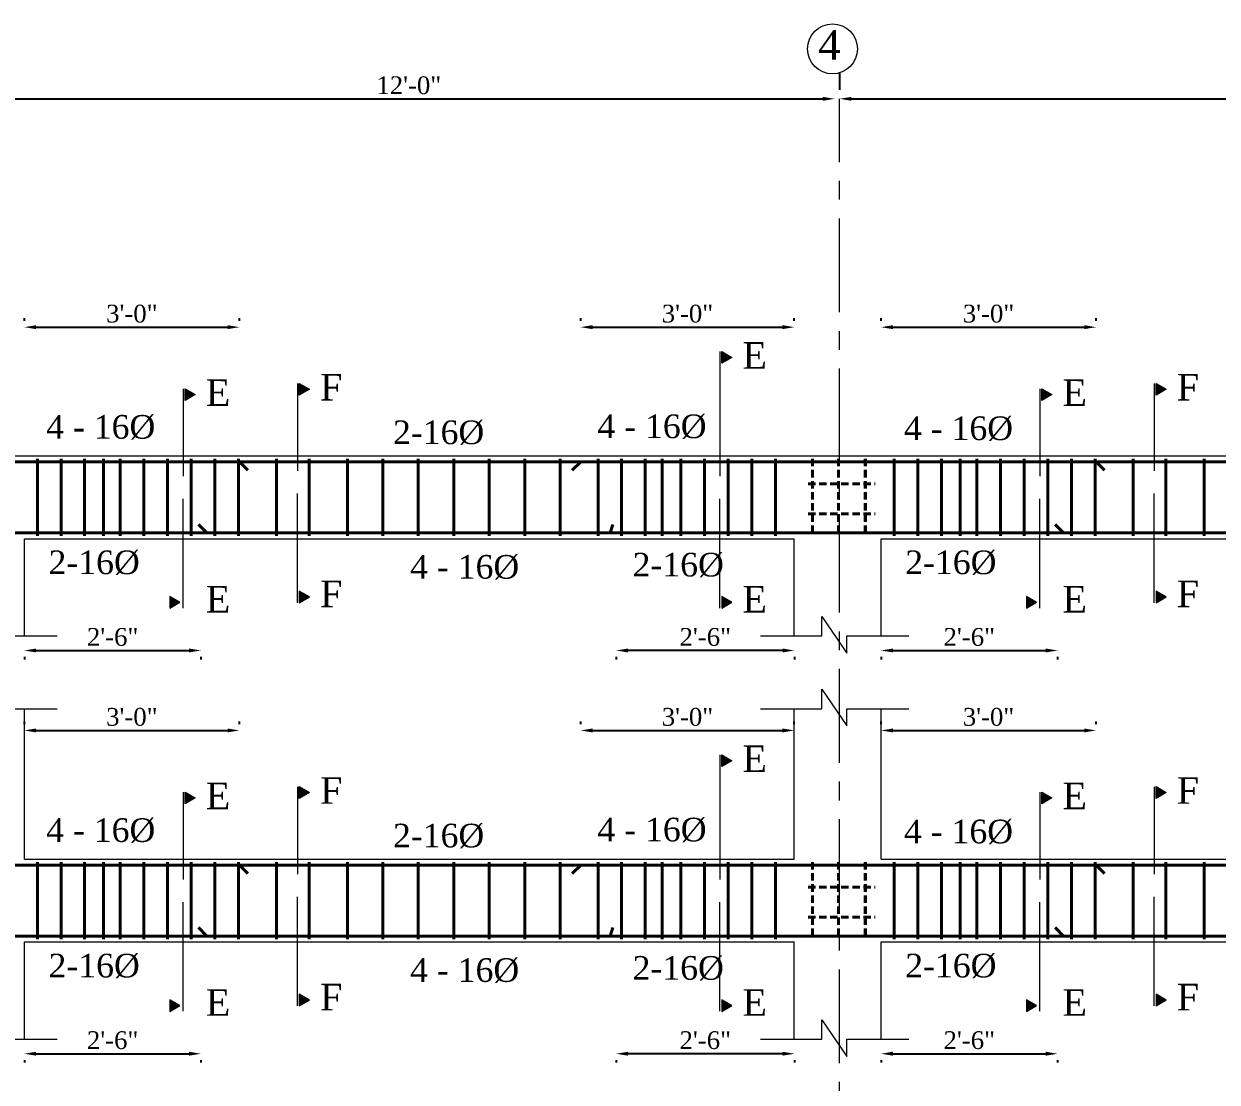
# Model space of a CAD drawing. Extents: x -2338379 to 930990, y -818978 to 106940.
# Drawn here: x 386105.6 to 386509.3, y -208013.6 to -207655.6 of the extents above; entities that cross this region are included whole.
import ezdxf

# ---------------------------------------------------------------- set-up
doc = ezdxf.new("R2010")
doc.units = 0
doc.header["$MEASUREMENT"] = 0
doc.header["$PDMODE"] = 34
doc.linetypes.add('CENTER', pattern=[50.8, 31.75, -6.35, 6.35, -6.35])
doc.linetypes.add('DASHED', pattern=[0.75, 0.5, -0.25])
doc.layers.get('DEFPOINTS').update_dxf_attribs({"linetype": 'CONTINUOUS'})
for name, color, linetype, lineweight in [('Center', 11, 'CENTER', 15), ('Dimension', 35, 'CONTINUOUS', 9), ('HATCH', 3, 'CONTINUOUS', 15), ('rcc elevation', 253, 'CONTINUOUS', 18), ('rebar', 3, 'CONTINUOUS', 40), ('TEXT', 7, 'CONTINUOUS', 30), ('WALL', 1, 'CONTINUOUS', 40)]:
    doc.layers.add(name, color=color, linetype=linetype, lineweight=lineweight)
doc.styles.get("Standard").update_dxf_attribs({"font": 'times.ttf', "height": 6})
doc.dimstyles.new('Standard$0', dxfattribs={"dimtxt": 6, "dimasz": 4, "dimexe": 3, "dimexo": 6, "dimgap": 3, "dimtad": 1, "dimdec": 1, "dimzin": 0, "dimdsep": 46, "dimlunit": 4, "dimtxsty": 'Standard', "dimcen": 0.09, "dimclrd": 6, "dimclre": 6, "dimclrt": 7, "dimadec": 0, "dimazin": 0, "dimtfac": 1, "dimtdec": 1, "dimtix": 1, "dimtofl": 0, "dimtmove": 1, "dimatfit": 3, "dimfxl": 1, "dimtolj": 1, "dimtzin": 0, "dimlwd": 18, "dimlwe": 18, "dimarcsym": 0})

# ---------------------------------------------------------------- blocks, each defined once
blk = doc.blocks.new('*D915')
at = {"layer": 'DEFPOINTS', "color": 0, "lineweight": 30, "transparency": 16777216}
for p in [(386379.88, -207674.99), (386091.74, -207680.99), (386379.88, -207680.99)]:
    blk.add_point(p, dxfattribs=at)
at = {"layer": 'TEXT', "color": 6, "lineweight": -2, "transparency": 16777216}
for p, q in [((386091.74, -207671.99), (386091.74, -207677.99)), ((386095.74, -207680.99), (386375.88, -207680.99)), ((386379.88, -207683.99), (386379.88, -207683.99))]:
    blk.add_line(p, q, dxfattribs=at)
at = {"layer": 'TEXT', "color": 6, "lineweight": 30, "transparency": 16777216}
for points in [[(386095.74, -207680.32), (386095.74, -207681.65), (386091.74, -207680.99)], [(386375.88, -207680.32), (386375.88, -207681.65), (386379.88, -207680.99)]]:
    blk.add_solid(points, dxfattribs=at)
at = {"layer": 'TEXT', "color": 7, "transparency": 16777216, "insert": (386235.81, -207676.44), "char_height": 6, "attachment_point": 5}
blk.add_mtext('\\A1;12\'-0"', dxfattribs=at)
blk = doc.blocks.new('*D916')
at = {"layer": 'DEFPOINTS', "color": 0, "lineweight": 30, "transparency": 16777216}
for p in [(386669.71, -207674.99), (386381.57, -207680.99), (386669.71, -207680.99)]:
    blk.add_point(p, dxfattribs=at)
at = {"layer": 'TEXT', "color": 6, "lineweight": -2, "transparency": 16777216}
for p, q in [((386381.57, -207671.99), (386381.57, -207677.99)), ((386385.57, -207680.99), (386665.71, -207680.99)), ((386669.71, -207683.99), (386669.71, -207683.99))]:
    blk.add_line(p, q, dxfattribs=at)
at = {"layer": 'TEXT', "color": 6, "lineweight": 30, "transparency": 16777216}
for points in [[(386385.57, -207680.32), (386385.57, -207681.65), (386381.57, -207680.99)], [(386665.71, -207680.32), (386665.71, -207681.65), (386669.71, -207680.99)]]:
    blk.add_solid(points, dxfattribs=at)
at = {"layer": 'TEXT', "color": 7, "transparency": 16777216, "insert": (386525.64, -207676.44), "char_height": 6, "attachment_point": 5}
blk.add_mtext('\\A1;12\'-0"', dxfattribs=at)
blk = doc.blocks.new('*D781')
at = {"layer": 'DEFPOINTS', "color": 0, "lineweight": 30, "transparency": 16777216}
for p in [(386178.49, -207894.63), (386105.74, -207901.47), (386178.49, -207901.47)]:
    blk.add_point(p, dxfattribs=at)
at = {"layer": 'TEXT', "color": 6, "lineweight": -2, "transparency": 16777216}
for p, q in [((386105.74, -207892.47), (386105.74, -207891.63)), ((386178.49, -207892.47), (386178.49, -207891.63)), ((386109.74, -207894.63), (386174.49, -207894.63))]:
    blk.add_line(p, q, dxfattribs=at)
at = {"layer": 'TEXT', "color": 6, "lineweight": 30, "transparency": 16777216}
for points in [[(386109.74, -207893.96), (386109.74, -207895.29), (386105.74, -207894.63)], [(386174.49, -207893.96), (386174.49, -207895.29), (386178.49, -207894.63)]]:
    blk.add_solid(points, dxfattribs=at)
at = {"layer": 'TEXT', "color": 7, "transparency": 16777216, "insert": (386142.12, -207890.07), "char_height": 6, "attachment_point": 5}
blk.add_mtext('\\A1;3\'-0"', dxfattribs=at)
blk = doc.blocks.new('*D782')
at = {"layer": 'DEFPOINTS', "color": 0, "lineweight": 30, "transparency": 16777216}
for p in [(386105.74, -207997.14), (386165.49, -207997.14), (386165.49, -208003.98)]:
    blk.add_point(p, dxfattribs=at)
at = {"layer": 'TEXT', "color": 6, "lineweight": -2, "transparency": 16777216}
for p, q in [((386105.74, -208006.14), (386105.74, -208006.98)), ((386109.74, -208003.98), (386161.49, -208003.98)), ((386165.49, -208006.14), (386165.49, -208006.98))]:
    blk.add_line(p, q, dxfattribs=at)
at = {"layer": 'TEXT', "color": 6, "lineweight": 30, "transparency": 16777216}
for points in [[(386109.74, -208003.31), (386109.74, -208004.64), (386105.74, -208003.98)], [(386161.49, -208003.31), (386161.49, -208004.64), (386165.49, -208003.98)]]:
    blk.add_solid(points, dxfattribs=at)
at = {"layer": 'TEXT', "color": 7, "transparency": 16777216, "insert": (386135.62, -207999.42), "char_height": 6, "attachment_point": 5}
blk.add_mtext('\\A1;2\'-6"', dxfattribs=at)
blk = doc.blocks.new('*D783')
at = {"layer": 'DEFPOINTS', "color": 0, "lineweight": 30, "transparency": 16777216}
for p in [(386366.23, -207894.63), (386293.96, -207901.47), (386366.23, -207901.47)]:
    blk.add_point(p, dxfattribs=at)
at = {"layer": 'TEXT', "color": 6, "lineweight": -2, "transparency": 16777216}
for p, q in [((386293.96, -207892.47), (386293.96, -207891.63)), ((386366.23, -207892.47), (386366.23, -207891.63)), ((386297.96, -207894.63), (386362.23, -207894.63))]:
    blk.add_line(p, q, dxfattribs=at)
at = {"layer": 'TEXT', "color": 6, "lineweight": 30, "transparency": 16777216}
for points in [[(386297.96, -207893.96), (386297.96, -207895.29), (386293.96, -207894.63)], [(386362.23, -207893.96), (386362.23, -207895.29), (386366.23, -207894.63)]]:
    blk.add_solid(points, dxfattribs=at)
at = {"layer": 'TEXT', "color": 7, "transparency": 16777216, "insert": (386330.09, -207890.07), "char_height": 6, "attachment_point": 5}
blk.add_mtext('\\A1;3\'-0"', dxfattribs=at)
blk = doc.blocks.new('*D784')
at = {"layer": 'DEFPOINTS', "color": 0, "lineweight": 30, "transparency": 16777216}
for p in [(386305.99, -207997.14), (386366.25, -207997.14), (386305.99, -208003.98)]:
    blk.add_point(p, dxfattribs=at)
at = {"layer": 'TEXT', "color": 6, "lineweight": -2, "transparency": 16777216}
for p, q in [((386305.99, -208006.14), (386305.99, -208006.98)), ((386362.25, -208003.98), (386309.99, -208003.98)), ((386366.25, -208006.14), (386366.25, -208006.98))]:
    blk.add_line(p, q, dxfattribs=at)
at = {"layer": 'TEXT', "color": 6, "lineweight": 30, "transparency": 16777216}
for points in [[(386309.99, -208003.31), (386309.99, -208004.64), (386305.99, -208003.98)], [(386362.25, -208003.31), (386362.25, -208004.64), (386366.25, -208003.98)]]:
    blk.add_solid(points, dxfattribs=at)
at = {"layer": 'TEXT', "color": 7, "transparency": 16777216, "insert": (386336.12, -207999.42), "char_height": 6, "attachment_point": 5}
blk.add_mtext('\\A1;2\'-6"', dxfattribs=at)
blk = doc.blocks.new('*D785')
at = {"layer": 'DEFPOINTS', "color": 0, "lineweight": 30, "transparency": 16777216}
for p in [(386468.32, -207894.63), (386395.57, -207901.47), (386468.32, -207901.47)]:
    blk.add_point(p, dxfattribs=at)
at = {"layer": 'TEXT', "color": 6, "lineweight": -2, "transparency": 16777216}
for p, q in [((386395.57, -207892.47), (386395.57, -207891.63)), ((386468.32, -207892.47), (386468.32, -207891.63)), ((386399.57, -207894.63), (386464.32, -207894.63))]:
    blk.add_line(p, q, dxfattribs=at)
at = {"layer": 'TEXT', "color": 6, "lineweight": 30, "transparency": 16777216}
for points in [[(386399.57, -207893.96), (386399.57, -207895.29), (386395.57, -207894.63)], [(386464.32, -207893.96), (386464.32, -207895.29), (386468.32, -207894.63)]]:
    blk.add_solid(points, dxfattribs=at)
at = {"layer": 'TEXT', "color": 7, "transparency": 16777216, "insert": (386431.94, -207890.07), "char_height": 6, "attachment_point": 5}
blk.add_mtext('\\A1;3\'-0"', dxfattribs=at)
blk = doc.blocks.new('*D786')
at = {"layer": 'DEFPOINTS', "color": 0, "lineweight": 30, "transparency": 16777216}
for p in [(386395.57, -207997.14), (386455.32, -207997.14), (386455.32, -208003.98)]:
    blk.add_point(p, dxfattribs=at)
at = {"layer": 'TEXT', "color": 6, "lineweight": -2, "transparency": 16777216}
for p, q in [((386395.57, -208006.14), (386395.57, -208006.98)), ((386399.57, -208003.98), (386451.32, -208003.98)), ((386455.32, -208006.14), (386455.32, -208006.98))]:
    blk.add_line(p, q, dxfattribs=at)
at = {"layer": 'TEXT', "color": 6, "lineweight": 30, "transparency": 16777216}
for points in [[(386399.57, -208003.31), (386399.57, -208004.64), (386395.57, -208003.98)], [(386451.32, -208003.31), (386451.32, -208004.64), (386455.32, -208003.98)]]:
    blk.add_solid(points, dxfattribs=at)
at = {"layer": 'TEXT', "color": 7, "transparency": 16777216, "insert": (386425.44, -207999.42), "char_height": 6, "attachment_point": 5}
blk.add_mtext('\\A1;2\'-6"', dxfattribs=at)
blk = doc.blocks.new('*D760')
at = {"layer": 'DEFPOINTS', "color": 0, "lineweight": 30, "transparency": 16777216}
for p in [(386178.49, -207758.23), (386105.74, -207765.07), (386178.49, -207765.07)]:
    blk.add_point(p, dxfattribs=at)
at = {"layer": 'TEXT', "color": 6, "lineweight": -2, "transparency": 16777216}
for p, q in [((386105.74, -207756.07), (386105.74, -207755.23)), ((386178.49, -207756.07), (386178.49, -207755.23)), ((386109.74, -207758.23), (386174.49, -207758.23))]:
    blk.add_line(p, q, dxfattribs=at)
at = {"layer": 'TEXT', "color": 6, "lineweight": 30, "transparency": 16777216}
for points in [[(386109.74, -207757.56), (386109.74, -207758.89), (386105.74, -207758.23)], [(386174.49, -207757.56), (386174.49, -207758.89), (386178.49, -207758.23)]]:
    blk.add_solid(points, dxfattribs=at)
at = {"layer": 'TEXT', "color": 7, "transparency": 16777216, "insert": (386142.12, -207753.68), "char_height": 6, "attachment_point": 5}
blk.add_mtext('\\A1;3\'-0"', dxfattribs=at)
blk = doc.blocks.new('*D761')
at = {"layer": 'DEFPOINTS', "color": 0, "lineweight": 30, "transparency": 16777216}
for p in [(386105.74, -207860.74), (386165.49, -207860.74), (386165.49, -207867.58)]:
    blk.add_point(p, dxfattribs=at)
at = {"layer": 'TEXT', "color": 6, "lineweight": -2, "transparency": 16777216}
for p, q in [((386109.74, -207867.58), (386161.49, -207867.58)), ((386105.74, -207869.74), (386105.74, -207870.58)), ((386165.49, -207869.74), (386165.49, -207870.58))]:
    blk.add_line(p, q, dxfattribs=at)
at = {"layer": 'TEXT', "color": 6, "lineweight": 30, "transparency": 16777216}
for points in [[(386109.74, -207866.91), (386109.74, -207868.24), (386105.74, -207867.58)], [(386161.49, -207866.91), (386161.49, -207868.24), (386165.49, -207867.58)]]:
    blk.add_solid(points, dxfattribs=at)
at = {"layer": 'TEXT', "color": 7, "transparency": 16777216, "insert": (386135.62, -207863.03), "char_height": 6, "attachment_point": 5}
blk.add_mtext('\\A1;2\'-6"', dxfattribs=at)
blk = doc.blocks.new('*D762')
at = {"layer": 'DEFPOINTS', "color": 0, "lineweight": 30, "transparency": 16777216}
for p in [(386366.23, -207758.23), (386293.96, -207765.07), (386366.23, -207765.07)]:
    blk.add_point(p, dxfattribs=at)
at = {"layer": 'TEXT', "color": 6, "lineweight": -2, "transparency": 16777216}
for p, q in [((386293.96, -207756.07), (386293.96, -207755.23)), ((386366.23, -207756.07), (386366.23, -207755.23)), ((386297.96, -207758.23), (386362.23, -207758.23))]:
    blk.add_line(p, q, dxfattribs=at)
at = {"layer": 'TEXT', "color": 6, "lineweight": 30, "transparency": 16777216}
for points in [[(386297.96, -207757.56), (386297.96, -207758.89), (386293.96, -207758.23)], [(386362.23, -207757.56), (386362.23, -207758.89), (386366.23, -207758.23)]]:
    blk.add_solid(points, dxfattribs=at)
at = {"layer": 'TEXT', "color": 7, "transparency": 16777216, "insert": (386330.09, -207753.68), "char_height": 6, "attachment_point": 5}
blk.add_mtext('\\A1;3\'-0"', dxfattribs=at)
blk = doc.blocks.new('*D763')
at = {"layer": 'DEFPOINTS', "color": 0, "lineweight": 30, "transparency": 16777216}
for p in [(386305.99, -207860.74), (386366.25, -207860.74), (386305.99, -207867.58)]:
    blk.add_point(p, dxfattribs=at)
at = {"layer": 'TEXT', "color": 6, "lineweight": -2, "transparency": 16777216}
for p, q in [((386362.25, -207867.58), (386309.99, -207867.58)), ((386305.99, -207869.74), (386305.99, -207870.58)), ((386366.25, -207869.74), (386366.25, -207870.58))]:
    blk.add_line(p, q, dxfattribs=at)
at = {"layer": 'TEXT', "color": 6, "lineweight": 30, "transparency": 16777216}
for points in [[(386309.99, -207866.91), (386309.99, -207868.24), (386305.99, -207867.58)], [(386362.25, -207866.91), (386362.25, -207868.24), (386366.25, -207867.58)]]:
    blk.add_solid(points, dxfattribs=at)
at = {"layer": 'TEXT', "color": 7, "transparency": 16777216, "insert": (386336.12, -207863.03), "char_height": 6, "attachment_point": 5}
blk.add_mtext('\\A1;2\'-6"', dxfattribs=at)
blk = doc.blocks.new('*D764')
at = {"layer": 'DEFPOINTS', "color": 0, "lineweight": 30, "transparency": 16777216}
for p in [(386468.32, -207758.23), (386395.57, -207765.07), (386468.32, -207765.07)]:
    blk.add_point(p, dxfattribs=at)
at = {"layer": 'TEXT', "color": 6, "lineweight": -2, "transparency": 16777216}
for p, q in [((386395.57, -207756.07), (386395.57, -207755.23)), ((386468.32, -207756.07), (386468.32, -207755.23)), ((386399.57, -207758.23), (386464.32, -207758.23))]:
    blk.add_line(p, q, dxfattribs=at)
at = {"layer": 'TEXT', "color": 6, "lineweight": 30, "transparency": 16777216}
for points in [[(386399.57, -207757.56), (386399.57, -207758.89), (386395.57, -207758.23)], [(386464.32, -207757.56), (386464.32, -207758.89), (386468.32, -207758.23)]]:
    blk.add_solid(points, dxfattribs=at)
at = {"layer": 'TEXT', "color": 7, "transparency": 16777216, "insert": (386431.94, -207753.68), "char_height": 6, "attachment_point": 5}
blk.add_mtext('\\A1;3\'-0"', dxfattribs=at)
blk = doc.blocks.new('*D765')
at = {"layer": 'DEFPOINTS', "color": 0, "lineweight": 30, "transparency": 16777216}
for p in [(386395.57, -207860.74), (386455.32, -207860.74), (386455.32, -207867.58)]:
    blk.add_point(p, dxfattribs=at)
at = {"layer": 'TEXT', "color": 6, "lineweight": -2, "transparency": 16777216}
for p, q in [((386399.57, -207867.58), (386451.32, -207867.58)), ((386395.57, -207869.74), (386395.57, -207870.58)), ((386455.32, -207869.74), (386455.32, -207870.58))]:
    blk.add_line(p, q, dxfattribs=at)
at = {"layer": 'TEXT', "color": 6, "lineweight": 30, "transparency": 16777216}
for points in [[(386399.57, -207866.91), (386399.57, -207868.24), (386395.57, -207867.58)], [(386451.32, -207866.91), (386451.32, -207868.24), (386455.32, -207867.58)]]:
    blk.add_solid(points, dxfattribs=at)
at = {"layer": 'TEXT', "color": 7, "transparency": 16777216, "insert": (386425.44, -207863.03), "char_height": 6, "attachment_point": 5}
blk.add_mtext('\\A1;2\'-6"', dxfattribs=at)

msp = doc.modelspace()

# ---------------------------------------------------------------- hatches: boundary and pattern name
at = {"layer": 'HATCH', "ltscale": 0.5}
for points in [[(386341.66, -207770.43), (386341.66, -207766.49), (386345.08, -207768.46)], [(386160.12, -207783.01), (386160.12, -207779.07), (386163.54, -207781.04)], [(386198.77, -207781.19), (386198.77, -207777.25), (386202.19, -207779.22)], [(386449.95, -207783.01), (386449.95, -207779.07), (386453.37, -207781.04)], [(386488.6, -207781.19), (386488.6, -207777.25), (386492.02, -207779.22)], [(386198.77, -207847.48), (386198.77, -207851.42), (386202.19, -207849.45)], [(386488.6, -207847.48), (386488.6, -207851.42), (386492.02, -207849.45)], [(386154.92, -207849.3), (386154.92, -207853.25), (386158.34, -207851.27)], [(386341.66, -207849.3), (386341.66, -207853.25), (386345.08, -207851.27)], [(386444.75, -207849.3), (386444.75, -207853.25), (386448.17, -207851.27)], [(386341.66, -207906.83), (386341.66, -207902.88), (386345.08, -207904.86)], [(386160.12, -207919.41), (386160.12, -207915.47), (386163.54, -207917.44)], [(386198.77, -207917.59), (386198.77, -207913.64), (386202.19, -207915.62)], [(386449.95, -207919.41), (386449.95, -207915.47), (386453.37, -207917.44)], [(386488.6, -207917.59), (386488.6, -207913.64), (386492.02, -207915.62)], [(386154.92, -207985.7), (386154.92, -207989.65), (386158.34, -207987.67)], [(386198.77, -207983.88), (386198.77, -207987.82), (386202.19, -207985.85)], [(386341.66, -207985.7), (386341.66, -207989.65), (386345.08, -207987.67)], [(386444.75, -207985.7), (386444.75, -207989.65), (386448.17, -207987.67)], [(386488.6, -207983.88), (386488.6, -207987.82), (386492.02, -207985.85)]]:
    msp.add_hatch(color=256, dxfattribs=at).paths.add_polyline_path(points)

# ---------------------------------------------------------------- linework, layer by layer
at = {"layer": 'Center'}
msp.add_line((386381.57, -208667.58), (386381.57, -207680.99), dxfattribs=at)
at = {"layer": 'Dimension', "ltscale": 0.5}
for p, q in [((386341.03, -207766.45), (386341.03, -207808.62)), ((386159.49, -207779.08), (386159.49, -207808.62)), ((386198.14, -207777.26), (386198.14, -207806.8)), ((386449.32, -207779.08), (386449.32, -207808.62)), ((386487.97, -207777.26), (386487.97, -207806.8)), ((386159.49, -207853.24), (386159.49, -207816.29)), ((386198.14, -207851.41), (386198.14, -207814.47)), ((386341.03, -207853.24), (386341.03, -207816.29)), ((386449.32, -207853.24), (386449.32, -207816.29)), ((386487.97, -207851.41), (386487.97, -207814.47)), ((386341.03, -207902.85), (386341.03, -207945.02)), ((386159.49, -207915.48), (386159.49, -207945.02)), ((386198.14, -207913.66), (386198.14, -207943.2)), ((386449.32, -207915.48), (386449.32, -207945.02)), ((386487.97, -207913.66), (386487.97, -207943.2)), ((386159.49, -207989.63), (386159.49, -207952.69)), ((386198.14, -207987.81), (386198.14, -207950.86)), ((386341.03, -207989.63), (386341.03, -207952.69)), ((386449.32, -207989.63), (386449.32, -207952.69)), ((386487.97, -207987.81), (386487.97, -207950.86))]:
    msp.add_line(p, q, dxfattribs=at)
for points in [[(386345.08, -207768.46), (386341.66, -207770.43), (386341.66, -207766.49)], [(386163.54, -207781.04), (386160.12, -207783.01), (386160.12, -207779.07)], [(386202.19, -207779.22), (386198.77, -207781.19), (386198.77, -207777.25)], [(386453.37, -207781.04), (386449.95, -207783.01), (386449.95, -207779.07)], [(386492.02, -207779.22), (386488.6, -207781.19), (386488.6, -207777.25)], [(386202.19, -207849.45), (386198.77, -207847.48), (386198.77, -207851.42)], [(386492.02, -207849.45), (386488.6, -207847.48), (386488.6, -207851.42)], [(386158.34, -207851.27), (386154.92, -207849.3), (386154.92, -207853.25)], [(386345.08, -207851.27), (386341.66, -207849.3), (386341.66, -207853.25)], [(386448.17, -207851.27), (386444.75, -207849.3), (386444.75, -207853.25)], [(386345.08, -207904.86), (386341.66, -207906.83), (386341.66, -207902.88)], [(386163.54, -207917.44), (386160.12, -207919.41), (386160.12, -207915.47)], [(386202.19, -207915.62), (386198.77, -207917.59), (386198.77, -207913.64)], [(386453.37, -207917.44), (386449.95, -207919.41), (386449.95, -207915.47)], [(386492.02, -207915.62), (386488.6, -207917.59), (386488.6, -207913.64)], [(386158.34, -207987.67), (386154.92, -207985.7), (386154.92, -207989.65)], [(386202.19, -207985.85), (386198.77, -207983.88), (386198.77, -207987.82)], [(386345.08, -207987.67), (386341.66, -207985.7), (386341.66, -207989.65)], [(386448.17, -207987.67), (386444.75, -207985.7), (386444.75, -207989.65)], [(386492.02, -207985.85), (386488.6, -207983.88), (386488.6, -207987.82)]]:
    msp.add_lwpolyline(points, close=True, dxfattribs=at)
at = {"layer": 'Dimension'}
for points in [[(386066.68, -207862.65), (386087.47, -207862.65), (386087.47, -207856.09), (386095.86, -207868.48), (386095.86, -207862.65), (386116.83, -207862.65)], [(386354.82, -207862.65), (386375.6, -207862.65), (386375.6, -207856.09), (386383.99, -207868.48), (386383.99, -207862.65), (386404.96, -207862.65)], [(386066.68, -207887.26), (386087.47, -207887.26), (386087.47, -207880.7), (386095.86, -207893.08), (386095.86, -207887.26), (386116.83, -207887.26)], [(386354.82, -207887.26), (386375.6, -207887.26), (386375.6, -207880.7), (386383.99, -207893.08), (386383.99, -207887.26), (386404.96, -207887.26)], [(386066.68, -207999.05), (386087.47, -207999.05), (386087.47, -207992.49), (386095.86, -208004.88), (386095.86, -207999.05), (386116.83, -207999.05)], [(386354.82, -207999.05), (386375.6, -207999.05), (386375.6, -207992.49), (386383.99, -208004.88), (386383.99, -207999.05), (386404.96, -207999.05)]]:
    msp.add_lwpolyline(points, dxfattribs=at)
msp.add_circle((386379.16, -207664.09), 8.45, dxfattribs=at)
at = {"layer": 'rcc elevation', "ltscale": 20}
for p, q in [((386078.09, -207801.77), (386395.57, -207801.77)), ((386395.57, -207801.77), (386656.05, -207801.77)), ((386105.74, -207829.77), (386366.23, -207829.77)), ((386105.74, -207862.65), (386105.74, -207829.77)), ((386105.74, -207862.65), (386105.74, -207829.77)), ((386366.23, -207862.65), (386366.23, -207829.77)), ((386395.57, -207829.77), (386656.05, -207829.77)), ((386395.57, -207862.65), (386395.57, -207829.77)), ((386395.57, -207862.65), (386395.57, -207829.77)), ((386105.74, -207938.17), (386105.74, -207887.26)), ((386105.74, -207938.17), (386105.74, -207887.26)), ((386366.23, -207938.17), (386366.23, -207887.26)), ((386395.57, -207938.17), (386395.57, -207887.26)), ((386395.57, -207938.17), (386395.57, -207887.26)), ((386105.74, -207938.17), (386366.23, -207938.17)), ((386395.57, -207938.17), (386656.05, -207938.17)), ((386105.74, -207966.17), (386366.23, -207966.17)), ((386105.74, -207999.05), (386105.74, -207966.17)), ((386105.74, -207999.05), (386105.74, -207966.17)), ((386366.23, -207999.05), (386366.23, -207966.17)), ((386395.57, -207966.17), (386656.05, -207966.17)), ((386395.57, -207999.05), (386395.57, -207966.17)), ((386395.57, -207999.05), (386395.57, -207966.17))]:
    msp.add_line(p, q, dxfattribs=at)
at = {"layer": 'rebar', "ltscale": 20}
for p, q in [((385508.8, -207803.77), (387251.14, -207803.77)), ((386178.49, -207803.77), (386181.34, -207806.62)), ((386293.96, -207803.77), (386291.11, -207806.62)), ((386468.32, -207803.77), (386471.17, -207806.62)), ((385506.17, -207827.77), (387253.77, -207827.77)), ((386164.64, -207824.92), (386167.49, -207827.77)), ((386304.84, -207824.92), (386303.99, -207827.77)), ((386454.47, -207824.92), (386457.32, -207827.77)), ((385508.8, -207940.17), (387251.14, -207940.17)), ((386178.49, -207940.17), (386181.34, -207943.02)), ((386293.96, -207940.17), (386291.11, -207943.02)), ((386468.32, -207940.17), (386471.17, -207943.02)), ((386164.64, -207961.32), (386167.49, -207964.17)), ((386304.84, -207961.32), (386303.99, -207964.17)), ((386454.47, -207961.32), (386457.32, -207964.17)), ((385506.17, -207964.17), (387253.77, -207964.17))]:
    msp.add_line(p, q, dxfattribs=at)
at = {"layer": 'rebar', "ltscale": 5}
for p, q in [((386110.15, -207802.77), (386110.15, -207828.77)), ((386118.15, -207802.77), (386118.15, -207828.77)), ((386126.15, -207802.77), (386126.15, -207828.77)), ((386132.48, -207802.77), (386132.48, -207828.77)), ((386138.15, -207802.77), (386138.15, -207828.77)), ((386146.15, -207802.77), (386146.15, -207828.77)), ((386154.15, -207802.77), (386154.15, -207828.77)), ((386162.15, -207802.77), (386162.15, -207828.77)), ((386170.15, -207802.77), (386170.15, -207828.77)), ((386178.15, -207802.77), (386178.15, -207828.77)), ((386191.03, -207802.77), (386191.03, -207828.77)), ((386202.15, -207802.77), (386202.15, -207828.77)), ((386215.03, -207802.77), (386215.03, -207828.77)), ((386227.03, -207802.77), (386227.03, -207828.77)), ((386239.03, -207802.77), (386239.03, -207828.77)), ((386251.03, -207802.77), (386251.03, -207828.77)), ((386263.03, -207802.77), (386263.03, -207828.77)), ((386275.03, -207802.77), (386275.03, -207828.77)), ((386287.03, -207802.77), (386287.03, -207828.77)), ((386299.82, -207802.77), (386299.82, -207828.77)), ((386307.82, -207802.77), (386307.82, -207828.77)), ((386315.82, -207802.77), (386315.82, -207828.77)), ((386321.54, -207802.77), (386321.54, -207828.77)), ((386327.82, -207802.77), (386327.82, -207828.77)), ((386335.82, -207802.77), (386335.82, -207828.77)), ((386343.82, -207802.77), (386343.82, -207828.77)), ((386351.82, -207802.77), (386351.82, -207828.77)), ((386359.82, -207802.77), (386359.82, -207828.77)), ((386399.98, -207802.77), (386399.98, -207828.77)), ((386407.98, -207802.77), (386407.98, -207828.77)), ((386415.98, -207802.77), (386415.98, -207828.77)), ((386422.31, -207802.77), (386422.31, -207828.77)), ((386427.98, -207802.77), (386427.98, -207828.77)), ((386435.98, -207802.77), (386435.98, -207828.77)), ((386443.98, -207802.77), (386443.98, -207828.77)), ((386451.98, -207802.77), (386451.98, -207828.77)), ((386459.98, -207802.77), (386459.98, -207828.77)), ((386467.98, -207802.77), (386467.98, -207828.77)), ((386480.86, -207802.77), (386480.86, -207828.77)), ((386491.98, -207802.77), (386491.98, -207828.77)), ((386504.86, -207802.77), (386504.86, -207828.77)), ((386110.15, -207939.17), (386110.15, -207965.17)), ((386118.15, -207939.17), (386118.15, -207965.17)), ((386126.15, -207939.17), (386126.15, -207965.17)), ((386132.48, -207939.17), (386132.48, -207965.17)), ((386138.15, -207939.17), (386138.15, -207965.17)), ((386146.15, -207939.17), (386146.15, -207965.17)), ((386154.15, -207939.17), (386154.15, -207965.17)), ((386162.15, -207939.17), (386162.15, -207965.17)), ((386170.15, -207939.17), (386170.15, -207965.17)), ((386178.15, -207939.17), (386178.15, -207965.17)), ((386191.03, -207939.17), (386191.03, -207965.17)), ((386202.15, -207939.17), (386202.15, -207965.17)), ((386215.03, -207939.17), (386215.03, -207965.17)), ((386227.03, -207939.17), (386227.03, -207965.17)), ((386239.03, -207939.17), (386239.03, -207965.17)), ((386251.03, -207939.17), (386251.03, -207965.17)), ((386263.03, -207939.17), (386263.03, -207965.17)), ((386275.03, -207939.17), (386275.03, -207965.17)), ((386287.03, -207939.17), (386287.03, -207965.17)), ((386299.82, -207939.17), (386299.82, -207965.17)), ((386307.82, -207939.17), (386307.82, -207965.17)), ((386315.82, -207939.17), (386315.82, -207965.17)), ((386321.54, -207939.17), (386321.54, -207965.17)), ((386327.82, -207939.17), (386327.82, -207965.17)), ((386335.82, -207939.17), (386335.82, -207965.17)), ((386343.82, -207939.17), (386343.82, -207965.17)), ((386351.82, -207939.17), (386351.82, -207965.17)), ((386359.82, -207939.17), (386359.82, -207965.17)), ((386399.98, -207939.17), (386399.98, -207965.17)), ((386407.98, -207939.17), (386407.98, -207965.17)), ((386415.98, -207939.17), (386415.98, -207965.17)), ((386422.31, -207939.17), (386422.31, -207965.17)), ((386427.98, -207939.17), (386427.98, -207965.17)), ((386435.98, -207939.17), (386435.98, -207965.17)), ((386443.98, -207939.17), (386443.98, -207965.17)), ((386451.98, -207939.17), (386451.98, -207965.17)), ((386459.98, -207939.17), (386459.98, -207965.17)), ((386467.98, -207939.17), (386467.98, -207965.17)), ((386480.86, -207939.17), (386480.86, -207965.17)), ((386491.98, -207939.17), (386491.98, -207965.17)), ((386504.86, -207939.17), (386504.86, -207965.17))]:
    msp.add_line(p, q, dxfattribs=at)
at = {"layer": 'rebar', "linetype": 'DASHED', "ltscale": 5}
for p, q in [((386372.36, -207802.77), (386372.36, -207828.77)), ((386381.22, -207802.77), (386381.22, -207828.77)), ((386390.18, -207802.77), (386390.18, -207828.77)), ((386390.27, -207802.77), (386390.27, -207828.77)), ((386370.87, -207811.22), (386393.55, -207811.22)), ((386370.87, -207821.39), (386393.55, -207821.39)), ((386372.36, -207939.17), (386372.36, -207965.17)), ((386381.22, -207939.17), (386381.22, -207965.17)), ((386390.18, -207939.17), (386390.18, -207965.17)), ((386390.27, -207939.17), (386390.27, -207965.17)), ((386370.87, -207947.62), (386393.55, -207947.62)), ((386370.87, -207957.79), (386393.55, -207957.79))]:
    msp.add_line(p, q, dxfattribs=at)

# ---------------------------------------------------------------- texts
at = {"layer": 'TEXT', "linetype": 'ByBlock', "insert": (386374.33, -207657.71), "char_height": 10, "width": 1452.7835, "attachment_point": 1, "line_spacing_factor": 2}
msp.add_mtext('4', dxfattribs=at)
at = {"layer": 'TEXT', "attachment_point": 1}
for s, insert, char_height, width in [('{\\fTimes New Roman|b0|i0|c0|p18;E}', (386348.66, -207763.28), 9, 1356.5327), ('{\\fTimes New Roman|b0|i0|c0|p18;E}', (386167.12, -207775.87), 9, 1356.5327), ('{\\fTimes New Roman|b0|i0|c0|p18;F}', (386205.77, -207774.04), 9, 1356.5327), ('{\\fTimes New Roman|b0|i0|c0|p18;E}', (386456.95, -207775.87), 9, 1356.5327), ('{\\fTimes New Roman|b0|i0|c0|p18;F}', (386495.6, -207774.04), 9, 1356.5327), ('2-16%%C ', (386230.46, -207789.78), 8, 1404.5327), ('2-16%%C ', (386113.92, -207833.76), 8, 1356.5327), ('2-16%%C ', (386311.52, -207834.54), 8, 1356.5327), ('2-16%%C ', (386403.75, -207833.76), 8, 1356.5327), ('{\\fTimes New Roman|b0|i0|c0|p18;F}', (386205.77, -207843.93), 9, 1356.5327), ('{\\fTimes New Roman|b0|i0|c0|p18;F}', (386495.6, -207843.93), 9, 1356.5327), ('{\\fTimes New Roman|b0|i0|c0|p18;E}', (386167.12, -207845.75), 9, 1356.5327), ('{\\fTimes New Roman|b0|i0|c0|p18;E}', (386348.66, -207845.75), 9, 1356.5327), ('{\\fTimes New Roman|b0|i0|c0|p18;E}', (386456.95, -207845.75), 9, 1356.5327), ('{\\fTimes New Roman|b0|i0|c0|p18;E}', (386348.66, -207899.68), 9, 1356.5327), ('{\\fTimes New Roman|b0|i0|c0|p18;E}', (386167.12, -207912.27), 9, 1356.5327), ('{\\fTimes New Roman|b0|i0|c0|p18;F}', (386205.77, -207910.44), 9, 1356.5327), ('{\\fTimes New Roman|b0|i0|c0|p18;E}', (386456.95, -207912.27), 9, 1356.5327), ('{\\fTimes New Roman|b0|i0|c0|p18;F}', (386495.6, -207910.44), 9, 1356.5327), ('2-16%%C ', (386230.46, -207926.18), 8, 1404.5327), ('2-16%%C ', (386113.92, -207970.16), 8, 1356.5327), ('2-16%%C ', (386403.75, -207970.16), 8, 1356.5327), ('2-16%%C ', (386311.52, -207970.94), 8, 1356.5327), ('{\\fTimes New Roman|b0|i0|c0|p18;F}', (386205.77, -207980.33), 9, 1356.5327), ('{\\fTimes New Roman|b0|i0|c0|p18;F}', (386495.6, -207980.33), 9, 1356.5327), ('{\\fTimes New Roman|b0|i0|c0|p18;E}', (386167.12, -207982.15), 9, 1356.5327), ('{\\fTimes New Roman|b0|i0|c0|p18;E}', (386348.66, -207982.15), 9, 1356.5327), ('{\\fTimes New Roman|b0|i0|c0|p18;E}', (386456.95, -207982.15), 9, 1356.5327)]:
    msp.add_mtext(s, dxfattribs=dict(at, insert=insert, char_height=char_height, width=width))
at = {"layer": 'WALL', "color": 7, "char_height": 8, "attachment_point": 5}
for insert in [(386131.59, -207792.1), (386318.08, -207791.91), (386421.78, -207792.57), (386254.71, -207839.45), (386131.59, -207928.5), (386318.08, -207928.31), (386421.78, -207928.97), (386254.71, -207975.84)]:
    msp.add_mtext('4 - 16%%C', dxfattribs=dict(at, insert=insert))

# ---------------------------------------------------------------- dimensions: what is measured, and where the dimension line sits
at = {"layer": 'TEXT'}
for base, p1, p2, picture, middle in [((386379.88, -207680.99), (386091.74, -207680.99), (386379.88, -207674.99), '*D915', (386235.81, -207676.44)), ((386669.71, -207680.99), (386381.57, -207680.99), (386669.71, -207674.99), '*D916', (386525.64, -207676.44))]:
    dim = msp.add_linear_dim(base=base, p1=p1, p2=p2, dimstyle='Standard$0', override={"dimscale": 0.5, "dimtxt": 18, "dimasz": 8, "dimexe": 6, "dimexo": 18, "dimdec": 0, "dimlfac": 0.5, "dimzin": 11, "dimcen": 2.5, "dimdle": 6, "dimtdec": 0, "dimtofl": 1, "dimlwd": 65534, "dimlwe": 65534}, dxfattribs=at)
    dim.commit()
    dim.dimension.update_dxf_attribs({"geometry": picture, "text_midpoint": middle})
for p1, p2, distance, picture, middle in [((386105.74, -207765.07), (386178.49, -207765.07), 6.84, '*D760', (386142.12, -207753.68)), ((386293.96, -207765.07), (386366.23, -207765.07), 6.84, '*D762', (386330.09, -207753.68)), ((386395.57, -207765.07), (386468.32, -207765.07), 6.84, '*D764', (386431.94, -207753.68)), ((386105.74, -207860.74), (386165.49, -207860.74), -6.84, '*D761', (386135.62, -207863.03)), ((386366.25, -207860.74), (386305.99, -207860.74), 6.84, '*D763', (386336.12, -207863.03)), ((386395.57, -207860.74), (386455.32, -207860.74), -6.84, '*D765', (386425.44, -207863.03)), ((386105.74, -207901.47), (386178.49, -207901.47), 6.84, '*D781', (386142.12, -207890.07)), ((386293.96, -207901.47), (386366.23, -207901.47), 6.84, '*D783', (386330.09, -207890.07)), ((386395.57, -207901.47), (386468.32, -207901.47), 6.84, '*D785', (386431.94, -207890.07)), ((386105.74, -207997.14), (386165.49, -207997.14), -6.84, '*D782', (386135.62, -207999.42)), ((386366.25, -207997.14), (386305.99, -207997.14), 6.84, '*D784', (386336.12, -207999.42)), ((386395.57, -207997.14), (386455.32, -207997.14), -6.84, '*D786', (386425.44, -207999.42))]:
    dim = msp.add_aligned_dim(p1=p1, p2=p2, distance=distance, dimstyle='Standard$0', override={"dimscale": 0.5, "dimtxt": 18, "dimasz": 8, "dimexe": 6, "dimexo": 18, "dimdec": 0, "dimlfac": 0.5, "dimzin": 11, "dimcen": 2.5, "dimdle": 6, "dimtdec": 0, "dimtofl": 1, "dimlwd": 65534, "dimlwe": 65534}, dxfattribs=at)
    dim.commit()
    dim.dimension.update_dxf_attribs({"geometry": picture, "text_midpoint": middle})

doc.saveas('drawing.dxf')
